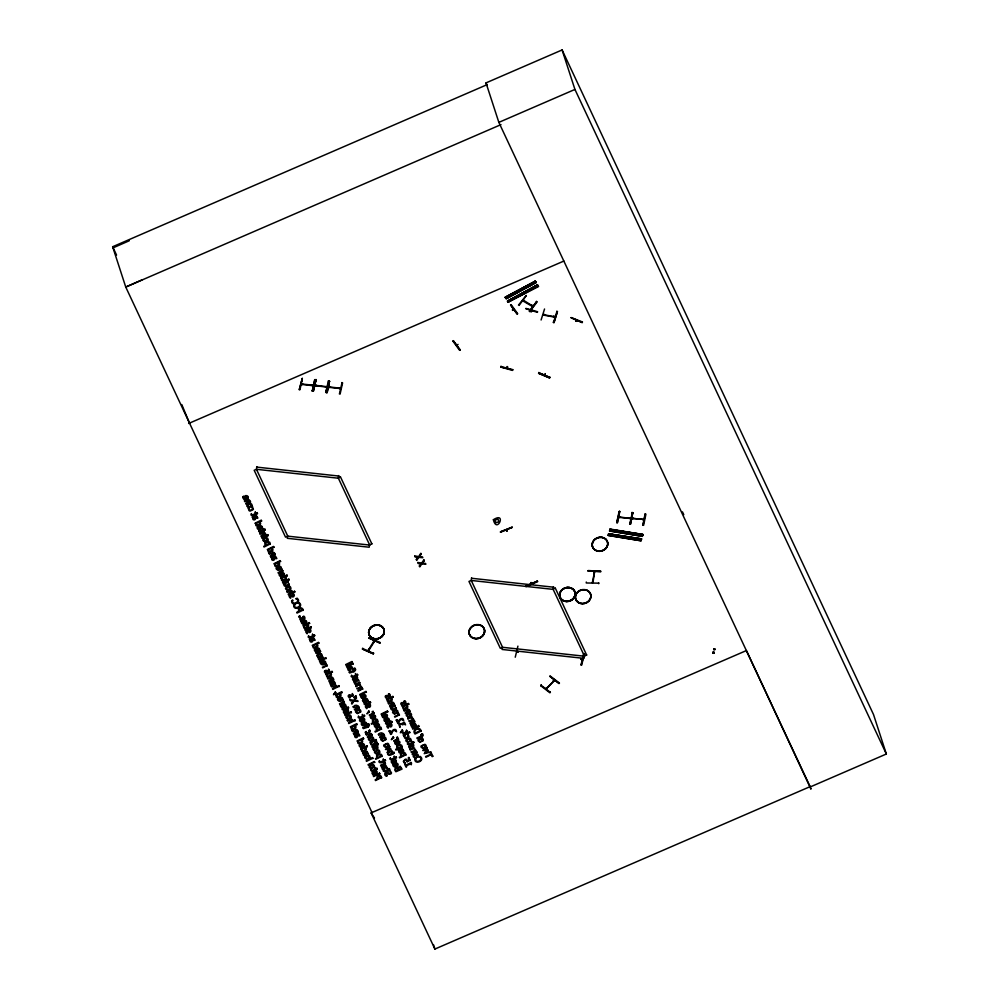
<?xml version="1.0" encoding="UTF-8"?>
<svg xmlns="http://www.w3.org/2000/svg" width="999" height="999" viewBox="0 0 999 999"><rect width="100%" height="100%" fill="white"/><g stroke="black" fill="none" stroke-linecap="round" stroke-linejoin="round"><path stroke-width="1.5" d="M512.637 369.493L512.487 370.417L500.849 367.045L512.687 369.817M593.094 581.743L592.37 582.729M594.193 571.528L594.28 572.39M248.276 508.279L249.076 510.614A1.948 1.698 -18 0 0 250.225 511.088L253.384 509.453L252.372 506.493M403.896 735.676L404.682 738.024A1.948 1.698 -18 0 0 405.844 738.498L409.003 736.862L407.992 733.903M576.473 320.155L575.761 321.141L576.411 321.278M576.885 320.367L576.298 321.328L575.661 320.879M549.575 377.884L538.598 373.289L549.562 377.972L549.8 377.073M549.825 377.435L538.848 372.864M291.671 600.474C290.859 607.542 302.809 602.31 296.99 598.164M293.718 604.845C292.907 611.925 304.87 606.68 299.038 602.547M373.576 652.959L373.339 653.858L362.45 649.075L362.699 648.201M362.737 648.563L373.589 653.396M373.339 653.846L362.475 649M414.86 758.691C414.061 765.758 426.011 760.526 420.179 756.38M608.566 533.716L608.516 534.378L641.37 539.722L641.608 538.861L608.603 533.816L641.595 538.898M609.777 530.144L642.607 535.489L609.777 530.144L609.527 531.018L642.357 536.363L642.607 535.539L609.627 530.407M609.865 529.882L610.089 529.07L642.919 534.465L642.669 535.289L609.914 529.383M641.296 539.935L608.279 534.952L641.296 539.972L608.453 534.577L608.204 535.452L641.058 540.796L641.096 540.134M598.676 583.716L598.676 582.779M506.231 530.182L507.13 530.968L506.693 529.857M531.818 583.491L530.856 582.592L531.368 583.716M523.888 301.011L522.614 300.874M533.016 306.256L531.643 306.056M458.066 344.418L456.78 345.254M588.199 571.178L588.286 570.541L600.711 571.291L600.611 571.903L588.111 570.804M592.345 582.567L594.617 571.553L592.969 582.529M588.211 570.978L600.699 571.266M598.751 583.154L586.276 582.979L586.276 582.042M353.309 668.918C353.571 671.64 355.744 669.417 354.258 668.194M367.108 724.525C367.37 727.247 369.543 725.024 368.057 723.8M420.866 734.552C421.191 737.262 423.214 735.064 421.803 733.828M541.108 685.102L540.784 685.814L541.158 685.014M608.241 535.402L641.058 540.796M609.565 530.894L642.394 536.313M641.458 539.123L608.591 533.878M507.205 368.206L507.517 366.621M531.693 310.976L531.093 310.152M616.77 522.627L619.118 511.463L619.755 511.563L617.457 522.714L616.77 522.652L619.567 511.251M619.642 511.476L617.345 522.627M630.968 518.106L629.757 518.506M630.893 518.493L618.918 516.908M629.67 523.551L630.456 523.951L632.717 512.874M632.692 512.737L629.907 524.025L630.594 524.088L632.792 512.599M631.917 518.331L644.118 519.48L631.793 518.319M633.029 518.031L632.792 518.931L631.705 518.706M642.819 519.792L644.03 519.867M642.981 525.174L645.292 514.023L645.916 514.16L643.606 525.312L642.919 525.249L645.117 513.761M398.126 767.644L400.174 766.233L402.048 769.08L395.904 771.74C392.682 769.23 397.177 765.921 398.102 767.657M268.893 544.118C270.13 540.571 263.261 543.281 266.283 545.242L268.781 543.793M376.448 721.303C377.684 717.769 370.829 720.466 373.838 722.439L376.348 720.978M380.132 729.158C381.368 725.611 374.5 728.321 377.522 730.294L380.02 728.833M380.619 756.38C381.855 752.834 375 755.531 378.009 757.504L380.519 756.043M400.811 747.127C402.048 743.581 395.192 746.29 398.201 748.251L400.711 746.802M404.495 754.982C405.731 751.435 398.863 754.133 401.885 756.106L404.383 754.645M389.747 730.519L391.084 733.453C390.896 730.194 396.578 727.01 396.528 731.768C394.992 730.219 393.019 728.933 391.546 734.053L390.684 734.427L389.048 730.831M369.53 544.567L369.205 547.227L287.287 538.311L287.774 536.151L256.456 469.305L256.78 466.645M299.288 389.622L302.335 378.521L299.962 389.722L299.275 389.647L302.285 378.271M302.485 383.691C303.172 385.202 300.499 384.702 301.198 383.404M313.461 385.689L312.15 385.626L312.05 384.74M312.25 391.059L314.71 379.608L315.434 379.995L312.937 391.133L312.15 390.734L312.937 391.121M312.412 391.034L314.81 379.845M325.649 392.145L326.436 392.545L329.083 381.418L328.296 381.019M327.123 392.644L329.52 381.168L327.123 392.644L326.486 392.532M329.47 386.438L329.57 387.4L328.384 387.35M339.31 388.536L340.622 388.599M341.895 382.542L342.595 382.917L340.097 394.056L339.41 393.981L342.008 382.792M371.79 543.593L369.692 545.067L338.374 478.221L338.698 475.561M584.315 655.719L583.99 658.378L502.072 649.462L502.559 647.302L471.228 580.456L471.553 577.797M586.575 654.745L584.477 656.218L553.159 589.373L553.483 586.713M250.487 501.823L245.991 504.145L245.679 503.484L249.275 501.298A1.449 1.261 -18 0 0 249.063 500.499L244.842 501.698L244.418 500.699M265.709 534.315L261.214 536.638L260.901 535.976L264.498 533.791A1.449 1.261 -18 0 0 264.285 532.991L260.065 534.19L259.64 533.191M275.087 554.333L270.592 556.655L270.279 555.981L273.876 553.808A1.449 1.261 -18 0 0 273.664 553.009L269.443 554.195L269.018 553.196M284.653 583.566L285.327 585.651L288.936 583.866M294.792 591.733L288.486 594.842L288.174 594.18L291.77 591.995A1.449 1.261 -18 0 0 291.558 591.196L287.337 592.395L286.913 591.396M333.591 679.17L329.096 681.493L328.783 680.831L332.38 678.646A1.449 1.261 -18 0 0 332.168 677.846L327.947 679.045L327.522 678.046M339.098 686.276L332.792 689.385L332.467 688.711L336.076 686.538A1.449 1.261 -18 0 0 335.864 685.739L331.631 686.925L331.218 685.926M355.232 681.83L355.894 683.915L359.503 682.13M355.107 720.454L348.801 723.551L348.489 722.889L352.085 720.704A1.449 1.261 -18 0 0 351.873 719.904L347.652 721.103L347.227 720.104M359.228 707.704L354.72 710.027L354.408 709.352L358.004 707.167A1.449 1.261 -18 0 0 357.792 706.38L353.571 707.567L353.147 706.568M358.154 731.593L353.658 733.915L353.346 733.254L356.943 731.068A1.449 1.261 -18 0 0 356.73 730.269L352.51 731.468L352.085 730.469M372.14 735.264L367.644 737.587L367.332 736.925L370.929 734.74A1.449 1.261 -18 0 0 370.716 733.94L366.496 735.139L366.071 734.14M384.44 735.339L379.945 737.674L379.632 737L383.229 734.814A1.449 1.261 -18 0 0 383.017 734.015L378.796 735.214L378.371 734.215M391.708 707.329L392.37 709.415L395.979 707.629M394.38 704.208L389.872 706.53L389.56 705.856L393.156 703.683A1.449 1.261 -18 0 0 392.944 702.884L388.723 704.07L388.311 703.071M409.952 711.276L405.457 713.598L405.144 712.936L408.741 710.751A1.449 1.261 -18 0 0 408.529 709.952L404.308 711.151L403.883 710.152M315.959 379.558L312.812 390.909L313.499 390.996L316.046 379.545M316.034 379.782L313.386 390.909M314.922 385.189L316.096 385.839L316.096 384.99M325.911 387.025L327.123 386.713M328.396 381.056L325.749 392.47L329.008 381.381L326.436 392.532M517.907 646.128L515.247 657.217M517.969 651.323L517.857 652.197L516.745 651.56M581.056 659.078L582.192 659.615L580.918 658.666M581.181 664.972L584.365 653.933L581.705 665.084L581.031 664.997L583.703 653.596L584.39 653.97M243.656 496.191L244.206 498.626A1.399 1.211 -18 0 0 245.03 498.951L246.004 498.389M257.742 526.236L258.291 528.683A1.399 1.211 -18 0 0 259.116 529.008L260.09 528.446M276.711 566.72L277.26 569.155A1.399 1.211 -18 0 0 278.084 569.48L279.058 568.918M279.732 573.176L280.282 575.611A1.399 1.211 -18 0 0 281.106 575.936L282.08 575.374M302.185 621.178L302.61 623.251A1.399 1.211 -18 0 0 303.434 623.576L304.408 623.014M314.997 648.426L315.547 650.861A1.399 1.211 -18 0 0 316.371 651.186L317.345 650.624M321.054 661.35L321.603 663.798A1.399 1.211 -18 0 0 322.427 664.123L323.401 663.561M338.149 697.826L338.698 700.262A1.399 1.211 -18 0 0 339.523 700.586L340.497 700.024M341.171 704.283L341.72 706.718A1.399 1.211 -18 0 0 342.545 707.055L343.519 706.493M361.388 695.092L361.938 697.527A1.399 1.211 -18 0 0 362.762 697.851L363.736 697.29M363.186 698.925L363.736 701.36A1.399 1.211 -18 0 0 364.56 701.685L365.534 701.123M360.152 718.631L360.714 721.066A1.399 1.211 -18 0 0 361.526 721.39L362.512 720.828M361.95 722.464L362.5 724.899A1.399 1.211 -18 0 0 363.324 725.224L364.298 724.662M359.777 743.98L360.327 746.415A1.399 1.211 -18 0 0 361.151 746.753L362.125 746.191M370.979 715.546L371.528 717.994A1.399 1.211 -18 0 0 372.352 718.318L373.326 717.757M382.817 714.647L383.379 717.095A1.399 1.211 -18 0 0 384.19 717.419L385.177 716.857M384.615 718.493L385.177 720.928A1.399 1.211 -18 0 0 385.989 721.253L386.975 720.691M395.342 741.37L395.891 743.805A1.399 1.211 -18 0 0 396.715 744.143L397.689 743.568M393.494 763.598L394.043 766.033A1.399 1.211 -18 0 0 394.867 766.37L395.841 765.796M253.409 516.97C252.422 520.092 256.743 518.993 254.683 516.408M272.365 557.442C271.391 560.564 275.712 559.465 273.651 556.88M310.664 639.148C309.678 642.282 313.998 641.183 311.938 638.598M318.893 656.718C317.919 659.852 322.24 658.741 320.167 656.168M330.869 682.28C329.895 685.414 334.215 684.315 332.143 681.73M348.564 667.707C347.59 670.841 351.91 669.742 349.85 667.157M355.432 734.702C354.458 737.836 358.778 736.738 356.718 734.153M363.861 752.697C362.887 755.818 367.207 754.72 365.147 752.135M375.075 724.263C374.101 727.397 378.421 726.298 376.348 723.713M382.679 766.67C381.705 769.804 386.026 768.706 383.953 766.121M399.438 750.087C398.451 753.209 402.784 752.11 400.711 749.525M411.95 724.462C410.976 727.597 415.297 726.498 413.236 723.913M531.755 310.989L531.431 311.738M362.674 688.885L358.166 691.208L357.854 690.546L361.301 689.06L361.426 687.899L357.118 688.96L356.805 688.286C362.587 688.086 360.164 682.479 356.056 686.7L355.644 685.701M414.672 721.353L410.177 723.676L409.865 723.014L413.299 721.515L413.424 720.366L409.115 721.428L408.803 720.754C414.597 720.554 412.175 714.934 408.067 719.168L407.642 718.169M416.92 752.309L412.412 754.632L412.1 753.97L415.547 752.472L415.671 751.323L411.363 752.384L411.051 751.71C416.833 751.51 414.41 745.891 410.302 750.124L409.89 749.125M256.268 523.101C255.07 527.035 262.163 524.3 258.916 521.953M268.581 549.388C267.395 553.321 274.475 550.586 271.241 548.239M275.225 563.573C274.038 567.507 281.131 564.772 277.884 562.425M281.943 577.897C280.744 581.83 287.837 579.095 284.603 576.748M304.258 625.524C303.072 629.457 310.165 626.723 306.918 624.375M313.524 645.292C312.325 649.225 319.418 646.49 316.171 644.13M327.085 674.225C325.886 678.159 332.979 675.424 329.732 673.076M336.663 694.692C335.477 698.626 342.57 695.891 339.323 693.531M351.648 726.648C350.462 730.594 357.555 727.859 354.308 725.499M358.291 740.846C357.105 744.779 364.198 742.045 360.951 739.697M361.975 748.701C360.789 752.634 367.882 749.899 364.635 747.552M387.862 699.263C386.675 703.196 393.768 700.461 390.522 698.114M403.446 706.33C402.26 710.277 409.353 707.542 406.106 705.182M713.074 652.235L712.936 653.146M453.009 341.246L453.434 340.634L453.009 341.258L459.59 350.299L460.077 349.6M460.064 349.937L453.446 340.946L460.189 349.937M252.759 517.245L252.847 519.13A1.523 1.324 -18 0 0 253.659 519.805L253.946 519.867A1.723 1.498 -18 0 0 254.882 519.705L255.894 518.394L255.294 516.146M271.728 557.717L271.815 559.602A1.523 1.324 -18 0 0 272.627 560.277L272.902 560.339A1.723 1.498 -18 0 0 273.851 560.177L274.862 558.866L274.263 556.618M310.015 639.422L310.102 641.308A1.523 1.324 -18 0 0 310.914 641.995L311.201 642.045A1.723 1.498 -18 0 0 312.138 641.882L313.149 640.571L312.55 638.324M318.244 656.992L318.344 658.878A1.523 1.324 -18 0 0 319.143 659.565L319.43 659.615A1.723 1.498 -18 0 0 320.367 659.452L321.378 658.141L320.791 655.893M330.232 682.554L330.319 684.452A1.523 1.324 -18 0 0 331.131 685.127L331.406 685.177A1.723 1.498 -18 0 0 332.355 685.014L333.354 683.716L332.767 681.455M347.927 667.994L348.014 669.879A1.523 1.324 -18 0 0 348.826 670.554L349.113 670.604A1.723 1.498 -18 0 0 350.05 670.454L351.061 669.143L350.462 666.882M354.795 734.989L354.882 736.875A1.523 1.324 -18 0 0 355.694 737.549L355.969 737.599A1.723 1.498 -18 0 0 356.918 737.449L357.929 736.138L357.33 733.878M363.224 752.971L363.311 754.857A1.523 1.324 -18 0 0 364.123 755.531L364.398 755.594A1.723 1.498 -18 0 0 365.347 755.431L366.358 754.12L365.759 751.872M374.425 724.537L374.525 726.435A1.523 1.324 -18 0 0 375.324 727.11L375.612 727.16A1.723 1.498 -18 0 0 376.548 726.997L377.56 725.699L376.973 723.438M382.03 766.945L382.13 768.843A1.523 1.324 -18 0 0 382.942 769.517L383.216 769.567A1.723 1.498 -18 0 0 384.153 769.405L385.164 768.094L384.578 765.846M398.788 750.361L398.888 752.247A1.523 1.324 -18 0 0 399.687 752.921L399.975 752.984A1.723 1.498 -18 0 0 400.911 752.821L401.923 751.51L401.336 749.262M411.313 724.737L411.401 726.623A1.523 1.324 -18 0 0 412.212 727.309L412.487 727.359A1.723 1.498 -18 0 0 413.436 727.197L414.448 725.886L413.848 723.638M541.096 319.992L544.542 308.991M542.944 314.997L544.168 314.76M553.808 317.02L553.871 315.921M554.707 317.27L554.045 316.558M553.97 322.59L557.417 311.588L554.008 322.627L553.221 322.178M269.917 543.294C271.316 540.846 262.013 541.171 265.647 545.516L263.724 546.353L264.036 547.027L270.23 543.968M377.472 720.491C378.871 718.031 369.568 718.368 373.214 722.714L371.278 723.551L371.591 724.213L377.797 721.153M381.156 728.333C382.555 725.886 373.251 726.223 376.885 730.556L374.962 731.393L375.274 732.067L381.468 729.008M381.643 755.556C383.042 753.109 373.738 753.433 377.372 757.779L375.449 758.616L375.761 759.277L381.955 756.231M401.835 746.303C403.234 743.855 393.931 744.18 397.577 748.526L395.641 749.362L395.954 750.037L402.16 746.977M405.519 754.158C406.918 751.698 397.602 752.035 401.248 756.38L399.325 757.217L399.637 757.879L405.831 754.819M284.003 583.853C282.767 587.537 288.474 586.613 289.248 584.527M354.57 682.117C353.334 685.814 359.053 684.877 359.815 682.804M391.046 707.617C389.81 711.3 395.529 710.364 396.291 708.291M250.175 501.161C250.737 500.949 246.915 497.19 244.518 501.023M249.151 507.892L249.4 509.89L251.124 510.202L252.772 508.928L251.611 507.205L252.485 506.83M265.397 533.653C265.971 533.441 262.138 529.67 259.752 533.516M274.775 553.658C275.349 553.458 271.516 549.687 269.131 553.533M294.48 591.071C292.27 594.405 291.708 586.525 287.025 591.72M333.279 678.508C333.841 678.296 330.007 674.525 327.622 678.371M338.786 685.601C336.576 688.948 336.014 681.068 331.318 686.263M354.795 719.779C352.585 723.114 352.023 715.234 347.34 720.429M358.903 707.03C359.478 706.83 355.644 703.059 353.259 706.905M357.842 730.931C358.416 730.719 354.583 726.96 352.197 730.793M371.828 734.602C372.39 734.39 368.569 730.631 366.183 734.465M394.068 703.533C394.63 703.333 390.796 699.562 388.411 703.408M384.128 734.677C384.69 734.477 380.869 730.706 378.471 734.54M409.64 710.614C410.214 710.401 406.381 706.643 403.996 710.476M404.77 735.301C403.559 739.884 411.326 736.513 407.13 734.277M546.965 688.049L546.803 687.587M553.171 680.519L553.796 681.143L554.258 679.957M554.607 680.257L546.216 688.823M255.607 523.389L255.869 525.462A1.611 1.411 -18 0 0 256.793 525.961L260.352 524.3A1.973 1.711 -18 0 0 260.552 523.201A2.285 1.986 -18 0 0 259.665 522.002L259.565 521.678M267.932 549.662L268.182 551.735A1.611 1.411 -18 0 0 269.106 552.247L272.665 550.586A1.973 1.711 -18 0 0 272.877 549.487A2.285 1.986 -18 0 0 271.99 548.289L271.878 547.964M274.575 563.861L274.825 565.933A1.611 1.411 -18 0 0 275.761 566.433L279.32 564.772A1.973 1.711 -18 0 0 279.52 563.673A2.285 1.986 -18 0 0 278.634 562.474L278.534 562.15M281.293 578.184L281.543 580.244A1.611 1.411 -18 0 0 282.467 580.756L286.026 579.095A1.973 1.711 -18 0 0 286.238 577.996A2.285 1.986 -18 0 0 285.352 576.798L285.239 576.473M303.609 625.811L303.858 627.884A1.611 1.411 -18 0 0 304.795 628.383L308.354 626.723A1.973 1.711 -18 0 0 308.554 625.624A2.285 1.986 -18 0 0 307.667 624.425L307.567 624.1M312.862 645.566L313.124 647.639A1.611 1.411 -18 0 0 314.048 648.139L317.607 646.49A1.973 1.711 -18 0 0 317.807 645.379A2.285 1.986 -18 0 0 316.92 644.18L316.82 643.856M326.436 674.512L326.685 676.585A1.611 1.411 -18 0 0 327.61 677.085L331.168 675.424A1.973 1.711 -18 0 0 331.381 674.325A2.285 1.986 -18 0 0 330.494 673.126L330.382 672.802M336.014 694.967L336.263 697.04A1.611 1.411 -18 0 0 337.2 697.539L340.759 695.891A1.973 1.711 -18 0 0 340.959 694.78A2.285 1.986 -18 0 0 340.072 693.581L339.972 693.256M350.999 726.935L351.248 729.008A1.611 1.411 -18 0 0 352.172 729.507L355.731 727.859A1.973 1.711 -18 0 0 355.944 726.748A2.285 1.986 -18 0 0 355.057 725.549L354.945 725.224M357.642 741.121L357.892 743.194A1.611 1.411 -18 0 0 358.828 743.706L362.387 742.045A1.973 1.711 -18 0 0 362.587 740.946A2.285 1.986 -18 0 0 361.7 739.747L361.601 739.41M361.326 748.988L361.576 751.061A1.611 1.411 -18 0 0 362.512 751.56L366.071 749.899A1.973 1.711 -18 0 0 366.271 748.8A2.285 1.986 -18 0 0 365.384 747.602L365.284 747.277M387.212 699.537L387.462 701.61A1.611 1.411 -18 0 0 388.399 702.122L391.958 700.461A1.973 1.711 -18 0 0 392.157 699.362A2.285 1.986 -18 0 0 391.271 698.164L391.171 697.826M402.797 706.618L403.047 708.691A1.611 1.411 -18 0 0 403.971 709.19L407.53 707.542A1.973 1.711 -18 0 0 407.742 706.43A2.285 1.986 -18 0 0 406.855 705.232L406.743 704.907M282.555 570.254L281.968 570.879L281.855 568.818M326.898 664.884L326.323 665.509L326.198 663.461M343.993 701.36L343.406 701.985L343.294 699.937M373.801 712.624L373.214 713.249L373.102 711.201M399.051 714.173L398.476 714.809L398.351 712.749M385.09 762.899L384.503 763.523L384.253 761.226L385.477 760.326M398.151 738.448L397.577 739.073L397.465 737.012M545.242 374.188L544.293 374.9M575.836 321.129L576.785 320.542M282.867 570.916L278.359 573.239L278.047 572.577L281.318 571.153L281.044 569.168M327.21 665.559L322.714 667.881L322.402 667.207L325.662 665.796L325.387 663.811M344.305 702.022L339.797 704.345L339.485 703.683L342.757 702.272L342.482 700.287M374.113 713.298L369.605 715.621L369.293 714.947L372.565 713.536L372.29 711.55M399.363 714.847L394.867 717.17L394.555 716.508L397.814 715.084L397.54 713.099M385.402 763.561L380.894 765.883L380.582 765.222L383.853 763.798L383.579 761.812M398.476 739.11L393.968 741.433L393.656 740.771L396.928 739.347L396.653 737.362M368.993 649.45L368.506 650.986L368.619 649.288M373.663 641.695L374.288 640.671M373.838 641.558L374.662 640.834M292.645 600.049C290.909 606.356 301.923 601.485 296.004 598.588M294.693 604.42C292.957 610.726 303.971 605.856 298.052 602.971M415.834 758.266C414.098 764.572 425.112 759.702 419.193 756.805M362.362 688.224C362.175 689.56 362.175 686.188 360.689 686.388M414.36 720.691C414.173 722.015 414.173 718.656 412.699 718.843M416.608 751.648C416.421 752.971 416.421 749.612 414.935 749.799M545.279 374.288L545.154 373.614M396.903 719.617L398.226 722.552C398.052 719.292 403.733 716.108 403.683 720.853C402.147 719.317 400.174 718.019 398.701 723.151L397.839 723.526L396.203 719.917M500.849 367.095L500.974 366.271M531.143 310.04L531.081 311.513M530.856 311.7L531.281 310.726M506.768 367.994L507.105 366.508M507.18 368.107L507.629 367.182M525.649 308.641L537.35 312.337L537.612 311.738L525.949 308.404M368.069 650.561L374.101 640.859M373.614 641.533L374.163 641.783M374.65 641.096L368.431 650.998M293.119 593.394C295.679 594.617 293.506 598.738 291.496 596.228C288.474 594.168 291.87 598.413 290.397 598.226L289.248 596.69A1.923 1.673 -18 0 1 289.273 595.729C290.709 593.618 295.592 598.126 292.295 593.743M303.796 616.158C306.356 617.394 304.183 621.515 302.16 619.005C299.138 616.945 302.547 621.191 301.074 621.003L299.925 619.467A1.923 1.673 -18 0 1 299.95 618.506C301.373 616.395 306.268 620.903 302.972 616.52M309.79 628.945C312.337 630.182 310.165 634.29 308.154 631.78C305.132 629.72 308.529 633.965 307.068 633.778L305.906 632.242A1.923 1.673 -18 0 1 305.931 631.281C307.367 629.183 312.25 633.678 308.953 629.295M325.312 671.128L326.561 673.151L325.686 673.538L324.538 672.002A1.923 1.673 -18 0 1 324.563 671.041C327.235 668.294 329.32 674.562 328.521 669.03C331.818 672.689 326.448 672.315 325.212 670.804M356.518 676.323C359.066 677.559 356.893 681.668 354.882 679.158C351.86 677.097 355.257 681.355 353.796 681.156L352.635 679.62A1.923 1.673 -18 0 1 352.659 678.671C354.096 676.56 358.978 681.068 355.681 676.685M349.063 695.641L350.312 697.664L349.438 698.039L348.289 696.503A1.923 1.673 -18 0 1 348.314 695.554C350.974 692.806 353.072 699.075 352.272 693.531C355.569 697.19 350.199 696.827 348.951 695.304M347.377 709.165C349.937 710.401 347.752 714.51 345.741 712C342.719 709.939 346.129 714.198 344.655 713.998L343.506 712.462A1.923 1.673 -18 0 1 343.531 711.513C344.955 709.402 349.837 713.91 346.553 709.527M369.393 703.796C371.94 705.032 369.767 709.153 367.757 706.643C364.735 704.582 368.132 708.828 366.67 708.641L365.522 707.105A1.923 1.673 -18 0 1 365.547 706.143C366.97 704.033 371.853 708.541 368.569 704.158M389.198 693.731C391.758 694.967 389.585 699.075 387.562 696.565C384.54 694.505 387.949 698.763 386.476 698.563L385.327 697.027A1.923 1.673 -18 0 1 385.352 696.078C386.775 693.968 391.67 698.476 388.374 694.093M376.835 745.853C379.395 747.09 377.21 751.211 375.199 748.701C372.177 746.64 375.587 750.886 374.113 750.686L372.964 749.163A1.923 1.673 -18 0 1 372.989 748.201C374.413 746.091 379.295 750.599 376.011 746.216M390.821 723.363C393.381 724.6 391.208 728.721 389.185 726.211C386.163 724.15 389.573 728.396 388.099 728.196L386.95 726.673A1.923 1.673 -18 0 1 386.975 725.711C388.399 723.601 393.294 728.109 389.997 723.726M404.782 700.811C407.33 702.035 405.157 706.156 403.146 703.646C400.124 701.585 403.521 705.831 402.06 705.644L400.899 704.108A1.923 1.673 -18 0 1 400.924 703.146C402.36 701.036 407.242 705.544 403.946 701.161M375.836 769.317L376.099 770.554C378.733 771.74 376.024 775.524 374.363 773.064C371.341 771.003 374.737 775.261 373.264 775.062L372.115 773.526A1.923 1.673 -18 0 1 372.14 772.577C373.576 770.466 378.459 774.974 375.162 770.591M392.132 761.388L393.381 763.411L392.507 763.785L391.358 762.249A1.923 1.673 -18 0 1 391.383 761.3C394.056 758.553 396.153 764.822 395.342 759.277C398.638 762.936 393.269 762.574 392.033 761.051M412.662 743.805C415.222 745.042 413.049 749.15 411.026 746.653C408.004 744.58 411.413 748.838 409.94 748.638L408.791 747.102A1.923 1.673 -18 0 1 408.816 746.153C410.239 744.043 415.134 748.551 411.838 744.168M409.765 732.404L403.459 735.514L403.146 734.839L405.132 733.291M360.801 686.713L360.239 684.49L355.744 686.038M412.799 719.18L412.25 716.957L407.754 718.493M415.047 750.137L414.485 747.914L409.99 749.45M642.906 534.527L609.902 529.445M401.81 731.892L405.469 732.904L406.518 730.119M405.694 733.366L406.905 730.943M531.755 583.391L531.306 582.529L531.206 583.528M538.598 373.339L538.836 372.44M576.298 321.328L576.785 320.417M582.142 322.552L571.216 317.769L582.142 322.552L582.479 321.978L571.128 317.545M369.043 638.373L369.368 637.787L380.269 642.569L379.92 643.144L368.981 637.999M714.872 649.8C711.163 648.975 717.594 648.551 713.661 649.7M545.804 688.511L546.503 687.749M315.559 652.509L318.644 653.209L320.167 650.524M316.858 655.294L317.32 656.38L318.856 653.683M316.97 655.619L318.132 653.546M318.956 654.008L321.928 654.37L319.368 653.334L320.517 651.286M414.672 555.931L418.668 556.568L420.816 553.271M416.271 559.34L416.733 560.427L418.918 557.08M417.719 562.437L421.728 563.074L423.863 559.777M419.318 565.846L419.78 566.933L421.965 563.586M349.9 699.637L353.896 700.274L356.044 696.977M351.498 703.046L351.96 704.133L354.146 700.799M526.261 295.679L519.055 305.394L518.493 305.07L526.248 295.467M531.743 306.006L531.992 305.057M529.77 311.538L529.208 311.213L536.613 301.598L529.77 311.526L537.125 301.948L536.463 301.311M416.383 559.665L418.119 556.955M419.43 566.171L421.166 563.461M351.611 703.383L353.346 700.674M419.018 557.417L422.852 557.717L422.477 556.918L419.468 556.693L421.178 554.033M422.065 563.923L425.899 564.223L425.524 563.424L422.515 563.199L424.225 560.539M354.245 701.123L358.079 701.435L357.704 700.624L354.695 700.399L356.406 697.752M618.643 516.945L619.992 517.02L619.655 517.557M369.106 638.186L379.995 642.956M549.812 676.211L558.99 683.578L559.465 683.091L550.274 676.086M546.078 688.873L554.495 680.294M550.287 692.02L549.912 692.831L540.809 685.751M544.23 315.297L543.993 314.123M543.069 315.022L554.994 317.195M335.764 692.619L333.466 694.742L335.352 691.733M369.255 711.75L366.958 713.873L368.843 710.863M393.618 737.562L391.321 739.697L393.206 736.675M402.634 730.644L400.337 732.766L402.222 729.745M619.755 517.494L619.88 516.67M630.719 518.518L618.568 517.332M392.033 751.648L386.95 752.622L389.647 749.175M429.195 752.347L424.225 753.658L426.923 750.212M513.274 308.916L512.587 309.99L513.424 309.44M387.699 751.46L390.834 748.975M424.975 752.497L428.109 750.012M328.359 386.313L328.509 386.213M326.86 387.125L314.91 385.639M389.76 749.5L385.464 749.45L389.485 746.128M427.035 750.536L422.739 750.486L426.773 747.152M411.526 762.974L411.276 764.759L410.164 763.711M316.895 646.865L315.909 647.452M245.729 496.366L246.716 498.464L247.465 496.79L245.617 496.028M259.802 526.411L260.789 528.521L261.551 526.848L259.703 526.086M278.771 566.883L279.757 568.993L280.507 567.32L278.671 566.558M281.805 573.351L282.792 575.449L283.541 573.776L281.693 573.014M304.121 620.978L305.107 623.089L305.856 621.403L304.021 620.654M317.058 648.601L318.044 650.699L318.806 649.025L316.958 648.264M323.127 661.525L324.113 663.636L324.862 661.95L323.014 661.201M340.209 698.001L341.196 700.099L341.945 698.426L340.11 697.664M343.244 704.457L344.23 706.555L344.98 704.882L343.132 704.133M363.461 695.267L364.448 697.364L365.197 695.691L363.349 694.929M365.259 699.1L366.233 701.198L366.995 699.525L365.147 698.763M362.225 718.793L363.211 720.903L363.961 719.23L362.113 718.468M373.052 715.721L374.026 717.831L374.787 716.158L372.939 715.396M364.023 722.627L365.01 724.737L365.759 723.064L363.911 722.302M384.89 714.822L385.876 716.932L386.625 715.259L384.777 714.497M386.688 718.656L387.674 720.766L388.424 719.093L386.576 718.331M361.838 744.155L362.824 746.253L363.586 744.58L361.738 743.83M397.415 741.545L398.389 743.643L399.15 741.97L397.302 741.221M395.567 763.773L396.541 765.871L397.302 764.198L395.454 763.436M386.551 749L389.81 746.79M423.826 750.037L427.085 747.826M511.113 304.645L517.707 313.711L517.12 314.073L510.539 305.032L511.138 304.67M512.874 310.377C515.172 308.604 512.425 311.638 512.4 309.727M713.885 653.383C714.51 653.234 714.322 651.173 712.949 652.222C711.688 654.532 716.071 652.372 713.236 652.147M505.344 297.515L535.402 281.181M535.239 281.031L535.701 281.78L505.569 297.939L505.119 297.202L535.314 281.169L505.194 297.327M505.706 298.164L536.026 282.267L505.906 298.439M507.442 301.074L537.549 284.865L507.48 301.136L507.879 301.785L537.999 285.614L537.549 284.865L507.617 301.286M538.111 285.789L508.004 301.998L538.124 285.826L538.561 286.538L508.154 302.173M508.066 302.085L538.274 286.001M356.131 696.453L353.783 697.664L355.756 695.666M259.216 524.987L258.104 525.486M381.98 715.022C381.543 717.944 385.189 719.255 386.95 716.932C389.647 713.274 380.569 712.811 385.277 717.182M532.692 306.631L522.714 300.824M113.024 247.889L129.308 240.734M142.02 279.895L125.749 287.05L372.028 812.612L371.153 812.999L374.475 818.019M486.014 82.892L562.1 49.95L873.513 714.522L886.35 754.008L810.264 786.937L498.851 122.377L486.014 82.892L487.325 85.664M500.998 124.613L125.749 287.05L112.65 246.741L486.476 84.927M498.851 122.377L574.937 89.435L562.1 49.95M188.624 423.489L563.873 261.051M369.692 545.067L287.774 536.151L285.514 537.125L254.183 470.279L256.456 469.305L338.374 478.221L340.472 476.748M246.116 498.726C241.383 493.718 251.186 495.392 247.44 498.813C245.517 500.786 242.445 499.188 242.807 496.553M242.919 496.878L243.781 496.553M248.389 508.603L249.275 508.266M256.318 514.273C256.094 515.409 249.163 516.895 251.348 513.586M251.448 513.923L252.123 514.997L255.257 513.748L255.22 511.913M255.319 512.25L255.894 513.474L257.118 512.574M256.418 514.597L257.43 513.236M252.872 517.569L252.06 517.12L256.331 515.559L257.904 518.006C256.468 519.33 257.255 515.259 255.407 516.471M253.509 517.295L254.795 516.745M255.719 523.713L254.932 523.251L261.251 520.142M256.368 523.426L259.028 522.277M259.665 522.002L261.563 520.816M260.202 528.771C255.469 523.776 265.272 525.449 261.526 528.871C259.815 531.468 255.12 528.009 257.867 526.61M263.786 530.207L264.111 530.993C263.012 531.618 257.03 533.304 259.028 529.982M259.141 530.319L259.815 531.393L262.937 530.157L262.899 528.309M262.999 528.646L263.586 529.87L264.797 528.971M265.11 529.645L264.111 530.993M266.483 535.963L261.988 538.286L261.676 537.624L266.171 535.302M268.082 535.327L267.382 536.013L267.732 534.577M268.032 549.999L267.257 549.537L273.564 546.428M268.694 549.712L271.341 548.563M271.99 548.289L273.876 547.09M271.828 558.041L271.029 557.592L275.299 556.031L276.873 558.478C275.424 559.815 276.224 555.719 274.375 556.942M272.477 557.767L273.751 557.217M274.688 564.185L273.901 563.723L280.207 560.614M275.337 563.911L277.997 562.749M278.634 562.474L280.532 561.288M279.171 569.243C274.425 564.248 284.228 565.921 280.494 569.343C278.783 571.94 274.088 568.481 276.835 567.082M281.144 569.505L281.955 569.155M282.193 575.711C277.46 570.704 287.262 572.377 283.516 575.799C281.805 578.409 277.11 574.937 279.857 573.538M281.393 578.508L280.607 578.046L286.925 574.937M282.043 578.221L284.703 577.072M285.352 576.798L287.237 575.599M289.136 579.645L282.817 582.754L282.505 582.08L288.811 578.97M284.103 584.178L283.279 583.728L287.774 581.406M284.765 583.903L288.087 582.08M292.42 594.105L293.231 593.718M291.783 600.799L292.769 600.424M296.129 598.975L297.09 598.501M293.831 605.169L294.83 604.807M298.189 603.359L299.138 602.872M303.072 610.102L297.04 613.086L296.703 612.387L298.888 611.063M302.148 610.027C301.848 607.142 297.777 609.053 299.688 611.088L302.035 609.702M300.137 616.595L299.063 617.432L298.676 616.583L299.737 615.746M303.097 616.883L303.908 616.495M304.508 623.339C299.775 618.344 309.578 620.004 305.831 623.426C303.908 625.399 300.836 623.813 301.211 621.178M301.311 621.503L302.16 621.141M303.721 626.136L302.934 625.674L309.24 622.564M304.37 625.861L307.03 624.712M307.667 624.425L309.553 623.239M311.238 627.422L310.539 628.109L310.876 626.66M309.64 628.059L305.145 630.381L304.832 629.72L309.328 627.397M309.078 629.67L309.89 629.27M312.712 636.276C312.287 638.736 306.356 638.224 308.604 635.776M308.728 636.138L309.378 637.175L312.512 635.938L312.475 634.103M312.575 634.427L313.149 635.664L314.373 634.752M314.685 635.426L312.824 636.6M310.127 639.76L309.315 639.298L313.586 637.749L315.16 640.184C313.711 641.52 314.51 637.437 312.662 638.661M310.764 639.472L312.038 638.923M312.974 645.891L312.188 645.429L318.506 642.32M313.624 645.616L316.283 644.467M316.92 644.18L318.818 642.994M584.477 656.218L502.559 647.302L500.299 648.276L468.968 581.43L471.228 580.456L553.159 589.373L555.257 587.899M317.457 650.961C312.724 645.953 322.527 647.627 318.781 651.048C317.07 653.658 312.375 650.199 315.122 648.788M318.356 657.33L317.557 656.867L321.828 655.307L323.389 657.754C321.953 659.09 322.752 654.994 320.891 656.218M318.993 657.042L320.279 656.493M325.986 658.304L319.68 661.4L319.368 660.739L325.674 657.629M323.514 663.885C318.781 658.89 328.584 660.551 324.837 663.973C322.914 665.946 319.842 664.36 320.204 661.725M320.317 662.05L321.178 661.725M325.512 664.173L326.311 663.786M352.31 662.137L346.004 665.247L345.691 664.572L351.998 661.475M326.536 674.837L325.749 674.375L332.068 671.266M327.185 674.562L329.845 673.413M330.494 673.126L332.38 671.94M353.097 663.798L346.778 666.907L346.466 666.246L352.784 663.136M348.039 668.319L347.227 667.869L351.498 666.308L353.072 668.756C351.623 670.092 352.422 665.996 350.574 667.22M348.676 668.044L349.95 667.482M354.383 668.556L355.07 668.219L355.632 669.48A1.374 1.186 -18 0 1 355.332 670.304L354.458 671.453L349.638 673.001L349.213 672.002M349.325 672.327L353.284 670.616L353.421 669.255M330.332 682.891L329.533 682.442L333.803 680.881L335.364 683.328C333.928 684.652 334.727 680.569 332.879 681.793M330.981 682.604L332.255 682.055M355.719 675.699C355.294 678.159 349.363 677.634 351.598 675.187M351.723 675.561L352.385 676.598L355.507 675.349L355.469 673.513M355.569 673.85L356.156 675.074L357.367 674.175M357.679 674.837L355.819 676.023M355.806 677.047L356.618 676.648M354.682 682.442L353.858 682.005L358.354 679.682M355.332 682.167L358.666 680.344M336.126 695.292L335.339 694.829L341.646 691.72M336.775 695.017L339.435 693.868M340.072 693.593L341.97 692.394M340.609 700.361C335.864 695.354 345.666 697.027 341.933 700.449C340.222 703.059 335.527 699.6 338.274 698.189M342.582 700.611L343.394 700.262M366.321 692.032L360.015 695.142L359.702 694.467L366.009 691.358M363.848 697.627C359.116 692.619 368.918 694.293 365.172 697.714C363.249 699.675 360.177 698.089 360.539 695.454M360.651 695.779L361.513 695.454M343.631 706.817C338.898 701.81 348.701 703.483 344.955 706.905C343.032 708.878 339.96 707.292 340.322 704.657M340.434 704.982L341.296 704.657M365.646 701.46C360.914 696.453 370.716 698.126 366.97 701.548C365.259 704.158 360.564 700.686 363.311 699.288M347.215 708.254L347.54 709.04C346.441 709.652 340.459 711.35 342.457 708.029M342.582 708.403L343.244 709.44L346.366 708.191L346.328 706.355M346.441 706.68L347.015 707.916L348.226 707.017M348.539 707.679L347.54 709.04M346.665 709.889L347.49 709.49M368.594 703.171C368.169 705.644 362.237 705.119 364.473 702.672M364.598 703.034L365.259 704.07L368.381 702.834L368.344 700.998M368.456 701.323L369.031 702.559L370.242 701.648M388.499 694.455L389.31 694.055M370.554 702.322L368.693 703.496M351.348 712.412L345.042 715.521L344.717 714.859L351.036 711.75M368.681 704.52L369.493 704.133M387.325 699.874L386.538 699.412L392.844 696.303M387.974 699.587L390.634 698.438M391.271 698.164L393.169 696.965M363.474 716.77C363.249 717.919 356.318 719.405 358.504 716.096M358.616 716.433L359.29 717.507L362.412 716.258L362.375 714.422M362.475 714.76L363.062 715.983L364.273 715.084M372.415 711.912L373.201 711.525M363.586 717.107L364.585 715.746M362.612 721.153C357.879 716.158 367.682 717.831 363.936 721.253C362.237 723.85 357.53 720.391 360.277 718.993M373.439 718.081C368.706 713.086 378.509 714.76 374.762 718.181C373.052 720.779 368.356 717.319 371.104 715.921M391.158 707.941L390.334 707.492L394.83 705.169M404.071 701.523L404.882 701.136M391.808 707.654L395.142 705.843M351.099 727.26L350.324 726.797L356.631 723.688M387.749 711.6L381.443 714.71L381.131 714.035L387.437 710.926M351.76 726.985L354.408 725.836M355.057 725.549L356.943 724.362M364.41 724.987C359.677 719.992 369.48 721.665 365.734 725.087C364.036 727.684 359.328 724.225 362.075 722.826M402.897 706.942L402.122 706.48L408.429 703.371M382.08 715.346L382.942 715.022M403.559 706.668L406.206 705.519M406.855 705.232L408.741 704.045M368.181 724.163L368.868 723.825L369.418 725.099A1.374 1.186 -18 0 1 369.131 725.911L368.244 727.06L363.436 728.608L363.012 727.609M363.112 727.934L367.083 726.223L367.22 724.862M387.075 721.016C382.342 716.021 392.145 717.694 388.399 721.116C386.7 723.713 381.993 720.254 384.74 718.855M397.664 713.461L398.464 713.086M374.538 724.874L373.726 724.412L378.009 722.864L379.57 725.311C378.134 726.635 378.921 722.552 377.073 723.776M375.174 724.587L376.461 724.038M354.895 735.314L354.096 734.864L358.366 733.303L359.94 735.751C358.491 737.062 359.29 733.004 357.442 734.215M355.544 735.039L356.818 734.477M390.884 722.914C390.659 724.063 383.728 725.536 385.901 722.24M386.039 722.602L386.688 723.638L389.822 722.402L389.772 720.554M366.633 732.317L365.559 733.154L365.159 732.304L366.233 731.468M370.055 730.831L368.993 731.668L368.594 730.818L369.667 729.982M389.885 720.891L390.459 722.115L391.67 721.216M390.984 723.239L391.995 721.89M396.303 720.254L397.015 719.942M390.122 724.088L390.934 723.701M357.754 741.458L356.968 740.983L363.274 737.886M358.404 741.171L361.064 740.022M361.7 739.747L363.599 738.548M401.973 723.626L399.65 723.738A2.085 1.823 -18 0 0 398.876 724.6L399.975 727.434C399.8 725.923 399.313 722.702 402.884 724.874C402.535 720.841 405.02 725.349 405.544 724.849L404.408 722.327L402.023 723.601M389.148 731.156L389.86 730.856M362.237 746.515C357.492 741.508 367.295 743.181 363.561 746.603C361.85 749.213 357.155 745.754 359.902 744.355M411.413 725.074L410.614 724.612L414.885 723.064L416.458 725.499C415.01 726.835 415.809 722.752 413.961 723.975M374.762 740.871L370.267 743.194L369.955 742.532L374.45 740.209M376.361 740.234L375.674 740.921L376.011 739.472M412.063 724.787L413.336 724.238M375.899 743.281L376.211 744.068C375.124 744.68 369.143 746.378 371.141 743.056M371.241 743.393L371.915 744.467L375.05 743.219L375.012 741.383M361.438 749.312L360.651 748.85L366.958 745.741M375.112 741.708L375.686 742.944L376.91 742.045M362.088 749.038L364.747 747.889M365.384 747.602L367.282 746.415M377.222 742.707L376.211 744.068M418.843 726.198L418.144 726.872L418.481 725.436M417.245 726.822L412.737 729.158L412.425 728.483L416.933 726.161M376.685 744.979L372.19 747.302L371.878 746.628L376.373 744.305M378.284 744.342L377.585 745.017L377.934 743.581M376.123 746.578L376.935 746.191M396.778 737.737L397.639 737.449M405.806 733.691L409.453 731.73M363.324 753.296L362.525 752.846L366.795 751.285L368.369 753.733C366.92 755.069 367.719 750.973 365.871 752.197M363.973 753.021L365.247 752.472M404.008 736.001L404.895 735.664M407.255 734.652L408.104 734.228M397.802 743.905C393.069 738.898 402.872 740.571 399.125 743.993C397.415 746.603 392.719 743.144 395.467 741.733M420.154 730.993C419.418 727.035 412.799 729.819 415.409 733.041L420.042 730.669M421.178 731.393C420.429 725.249 410.851 729.42 415.035 734.053L421.079 731.068M421.915 734.153L422.627 733.853L423.176 735.114A1.374 1.186 -18 0 1 422.877 735.938L421.353 737.362L421.041 736.588M421.141 736.912L417.182 738.636L416.87 737.961L420.829 736.251L420.966 734.889M372.814 758.229L366.508 761.338L366.196 760.676L372.502 757.567M412.512 742.894L412.824 743.681C411.738 744.292 405.756 745.991 407.754 742.669M407.879 743.044L408.529 744.08L411.663 742.831L411.613 740.996M411.725 741.333L412.3 742.557L413.524 741.658M392.232 753.608C391.808 756.081 385.876 755.556 388.112 753.109M388.236 753.471L388.886 754.52L392.02 753.271L391.92 751.31M413.836 742.319L412.824 743.681M398.901 750.686L398.089 750.237L402.36 748.676L403.933 751.123C402.497 752.459 403.284 748.363 401.436 749.587M411.963 744.53L412.774 744.13M391.596 750.624L392.669 752.996L393.881 752.097M399.538 750.411L400.824 749.862M374.662 762.175L368.356 765.284L368.044 764.61L374.35 761.5M394.193 752.759L392.332 753.945M383.504 761.176C383.079 763.636 377.147 763.124 379.395 760.676M379.495 761.001L380.169 762.075L383.304 760.838L383.254 758.99M383.366 759.327L383.941 760.551L385.164 759.652M394.43 758.328C394.006 760.788 388.087 760.276 390.322 757.816M390.447 758.191L391.096 759.228L394.23 757.991L394.193 756.143M394.293 756.48L394.867 757.704L396.091 756.805M396.403 757.479L394.543 758.653M377.16 768.743C376.973 770.454 369.268 772.989 371.079 769.093M371.203 769.467L371.853 770.504L374.987 769.255L374.95 767.419M375.05 767.756L375.624 768.98L376.848 768.081M382.142 767.282L381.343 766.82L385.614 765.271L387.175 767.707C385.739 769.043 386.538 764.959 384.677 766.183M382.779 766.995L384.066 766.445M375.287 770.953L376.099 770.554M395.954 766.133C391.221 761.126 401.024 762.799 397.277 766.221C395.567 768.83 390.871 765.371 393.618 763.96M405.244 762.587L404.508 763.348L403.321 761.3L405.282 759.265A1.661 1.449 -18 0 1 406.493 759.352L407.642 760.901L409.278 760.189L408.241 757.979L408.853 757.329M388.524 770.229C388.299 771.378 381.368 772.864 383.554 769.555M383.678 769.929L384.34 770.966L387.462 769.717L387.425 767.881M378.146 774.262L373.651 776.585L373.339 775.923L377.834 773.601M379.745 773.626L379.046 774.312L379.395 772.864M387.525 768.206L388.112 769.442L389.323 768.543M388.636 770.566L389.635 769.205M407.055 761.613L410.214 760.239M414.972 759.015L415.971 758.641M419.33 757.192L420.292 756.718M431.218 754.582L425.911 757.254L425.586 756.555L430.994 754.208L430.169 752.434L430.781 751.785M387.225 775.811C382.792 770.629 389.148 775.649 391.158 773.726A2.135 1.861 -18 0 0 391.433 772.652C388.112 767.831 391.995 773.563 389.048 773.626C387.187 769.48 382.23 774.113 386.201 776.26L387.088 775.436M406.493 766.458L405.981 767.057L404.77 764.472L405.282 763.873M405.394 764.21L405.831 765.147L411.263 762.424M406.605 766.782L406.156 765.821L410.264 764.048M381.543 777.572L375.512 780.569L375.187 779.857L377.372 778.546M380.619 777.509C380.319 774.625 376.261 776.535 378.171 778.571L380.519 777.172M398.539 769.754C398.339 766.508 393.993 768.443 396.278 770.729L398.439 769.417M401.024 768.681C400.874 765.821 397.19 767.469 399.225 769.455L400.911 768.343M431.331 754.919L432.167 756.693L432.779 756.056M810.014 786.238L810.963 789.148L746.403 650.561L371.104 812.899L434.902 949.05L810.152 786.613M512.237 527.46L500.324 531.868L512.112 527.085M512.187 527.31L500.524 532.28M266.483 541.57L267.482 541.258M247.402 499.4L248.189 499.163M510.676 304.895L517.195 313.961M582.167 659.715L581.093 659.477M387.812 751.797L391.708 750.948M425.087 752.821L428.983 751.985L429.308 752.684M386.65 749.325L390.934 749.3M423.926 750.361L428.209 750.336M632.255 512.837L629.932 523.863M315.472 379.757L316.146 379.87M313.187 385.714L301.298 384.365M329.42 387.437L329.37 386.301M414.785 556.256L415.159 557.067L418.219 557.292M417.832 562.762L418.206 563.573L421.266 563.798M350.012 699.962L350.387 700.774L353.446 700.998M631.98 512.4L632.904 512.937M315.659 652.846L318.244 653.87M328.933 381.431L329.62 381.506M328.546 386.888L340.572 388.199M340.484 388.586L328.334 387.262M256.93 467.132L338.861 476.048M471.715 578.284L553.633 587.2M314.997 385.252L326.998 386.7M516.87 651.585L517.981 651.71M516.783 651.96L517.882 652.097M396.428 709.989L392.832 711.538A1.986 1.736 -18 0 0 392.669 712.699L394.518 714.173L397.627 712.562A1.998 1.748 -18 0 0 397.802 711.4L397.452 710.639M373.002 764.697L369.418 766.245A1.986 1.736 -18 0 0 369.243 767.407L371.104 768.88L374.213 767.269A1.998 1.748 -18 0 0 374.388 766.096L374.026 765.334M609.939 529.333L642.881 534.577M714.035 648.751L714.972 649.013M401.91 732.217L402.322 733.091L405.244 733.616M557.454 311.626L556.768 311.226M543.181 314.635L554.994 316.795M506.618 531.031L506.256 530.132M501.048 366.496L512.749 369.817M313.299 385.214L301.386 383.978L301.348 383.291M556.93 311.501L553.483 322.502M538.936 372.764L549.9 377.397M405.382 762.974C401.835 761.4 407.205 758.016 407.155 761.937M549.962 676.41L558.953 683.216M541.171 685.326L550.399 692.344M532.904 306.144L522.927 299.925M535.976 282.168L506.106 298.826L536.251 282.692M506.768 530.044L507.08 530.869M535.664 281.743L505.569 297.939M574.937 89.435L886.35 754.008M682.467 511.875L683.791 514.697M555.419 588.386L586.738 655.232M420.929 553.596L421.278 554.37M423.976 560.102L424.325 560.876M340.634 477.235L371.953 544.08M408.541 703.708L408.853 704.37M418.593 725.761L418.943 726.523M430.894 752.122L432.892 756.38M409.752 710.938L410.065 711.613M414.473 721.016L414.785 721.678M417.033 726.485L417.345 727.16M426.873 747.489L427.185 748.164M392.957 696.628L393.269 697.302M409.565 732.067L409.877 732.729M413.623 741.982L413.936 742.657M394.168 703.87L394.48 704.532M394.942 705.506L395.254 706.168M396.091 707.954L396.403 708.628M399.163 714.51L399.475 715.172M406.618 730.444L407.018 731.28M416.708 751.972L417.02 752.634M402.322 730.082L402.747 730.968M387.55 711.263L387.862 711.925M408.966 757.667L410.327 760.564M391.783 721.54L392.095 722.215M398.264 738.773L398.576 739.447M401.948 746.64L402.26 747.302M405.631 754.482L405.944 755.157M393.306 737.012L393.731 737.899M352.11 661.8L352.422 662.462M352.884 663.461L353.196 664.135M366.121 691.695L366.433 692.357M357.48 674.5L357.792 675.174M370.354 701.985L370.666 702.647M393.993 752.422L394.305 753.084M396.191 757.13L396.516 757.804M358.466 680.007L358.778 680.669M359.615 682.454L359.927 683.129M362.462 688.548L362.774 689.223M373.901 712.949L374.213 713.623M377.585 720.816L377.897 721.49M381.268 728.671L381.581 729.332M384.24 735.002L384.553 735.676M389.598 746.453L389.91 747.127M368.943 711.188L369.368 712.075M355.869 695.991L356.243 696.79M356.156 697.314L356.506 698.076M376.111 739.809L376.473 740.571M378.034 743.905L378.396 744.667M364.385 715.409L364.697 716.083M377.01 742.369L377.322 743.044M385.264 759.977L385.577 760.651M389.435 768.868L389.747 769.542M359.016 707.354L359.328 708.029M369.767 730.306L370.167 731.156M371.94 734.927L372.252 735.601M374.563 740.534L374.875 741.208M376.486 744.642L376.798 745.304M381.755 755.881L382.068 756.555M385.189 763.224L385.502 763.898M383.616 761.5L383.703 762.187L384.465 761.675L384.153 760.901M366.333 731.792L366.733 732.642M261.351 520.467L261.663 521.141M273.676 546.753L273.988 547.427M280.319 560.938L280.632 561.613M287.025 575.262L287.337 575.936M288.923 579.308L289.235 579.969M294.593 591.396L294.905 592.07M309.353 622.901L309.665 623.563M318.606 642.657L318.918 643.319M325.786 657.954L326.099 658.628M332.168 671.603L332.48 672.265M338.886 685.938L339.198 686.6M341.758 692.057L342.07 692.719M351.136 712.075L351.448 712.749M354.907 720.104L355.219 720.779M356.743 724.025L357.055 724.687M363.386 738.211L363.698 738.885M367.07 746.078L367.382 746.74M372.615 757.891L372.927 758.566M374.45 761.837L374.775 762.499M267.832 534.902L268.194 535.664M303.172 610.426C303.122 606.106 296.428 607.804 298.988 611.388M310.989 626.997L311.338 627.759M379.495 773.201L379.857 773.963M381.655 777.909C381.606 773.576 374.9 775.274 377.472 778.87M257.218 512.899L257.53 513.573M264.91 529.295L265.222 529.97M314.473 635.089L314.785 635.751M348.339 707.342L348.651 708.016M376.948 768.406L377.26 769.08M250.274 501.486L250.599 502.16M265.509 533.978L265.821 534.652M266.283 535.626L266.596 536.301M270.03 543.631L270.342 544.293M274.887 553.995L275.2 554.657M282.655 570.579L282.967 571.241M287.887 581.743L288.199 582.405M289.036 584.19L289.348 584.865M309.428 627.722L309.752 628.396M320.267 650.849L320.629 651.61M327.01 665.222L327.322 665.883M333.379 678.833L333.703 679.507M344.093 701.685L344.405 702.359M357.954 731.256L358.266 731.93M377.947 773.925L378.259 774.6M299.85 616.071L300.249 616.92M335.452 692.057L335.876 692.956M112.65 246.741L116.558 255.07M181.768 404.52L189.498 423.101M523.676 300.274L523.988 301.074M537.287 580.819L537.649 581.705L525.998 586.675L525.636 585.776M421.678 736.313L422.003 737.087M411.863 743.181L412.187 743.955M390.022 722.739L390.347 723.513M395.08 758.041L395.392 758.828M392.869 753.333L393.194 754.12M369.23 702.896L369.555 703.671M387.674 770.054L387.987 770.841M356.356 675.411L356.68 676.198M353.496 670.953L353.808 671.728M375.249 743.568L375.574 744.342M367.932 726.285L368.244 727.06M367.282 726.56L367.607 727.347M362.625 716.608L362.937 717.382M433.466 944.617L434.902 949.05M375.187 769.605L375.512 770.379M346.578 708.541L346.89 709.315M313.361 636.001L313.674 636.775M263.149 530.494L263.461 531.268M255.457 514.098L255.781 514.872M396.503 710.177A1.998 1.748 -18 0 1 397.54 710.826M373.089 764.884A1.998 1.748 -18 0 1 374.126 765.534M251.311 505.357C246.516 510.776 247.727 501.248 251.311 505.357M267.32 539.51C262.512 544.93 263.724 535.402 267.32 539.51M290.06 588.036C285.252 593.456 286.463 583.928 290.06 588.036M350.374 716.745C345.567 722.165 346.778 712.637 350.374 716.745M360.052 711.226C355.244 716.645 356.456 707.117 360.052 711.226M369.205 756.942C364.41 762.362 365.622 752.834 369.205 756.942M372.964 738.798C368.169 744.218 369.38 734.69 372.964 738.798M373.688 766.508C368.881 771.915 370.092 762.399 373.688 766.508M379.046 751.772C374.25 757.192 375.462 747.664 379.046 751.772M385.264 738.873C380.469 744.292 381.68 734.764 385.264 738.873M388.186 745.104C383.391 750.524 384.603 740.996 388.186 745.104M397.103 711.8C392.307 717.22 393.519 707.692 397.103 711.8M410.776 714.809C405.981 720.229 407.192 710.701 410.776 714.809M410.364 740.084C405.557 745.504 406.768 735.976 410.364 740.084M417.744 755.843C412.949 761.263 414.16 751.735 417.744 755.843M422.54 739.909C417.744 745.329 418.956 735.801 422.54 739.909M425.462 746.141C420.666 751.56 421.878 742.032 425.462 746.141M494.98 520.142L495.904 522.764L498.913 521.728L497.989 519.105L494.98 520.142M493.381 519.705C496.878 534.54 507.105 511.001 493.381 519.705M251.835 506.131L248.726 507.742L246.865 506.268A1.986 1.736 -18 0 1 247.04 505.107L250.637 503.546A1.986 1.723 -18 0 1 251.661 504.195L252.01 504.957A1.998 1.748 -18 0 1 251.835 506.131M267.844 540.284L264.735 541.895L262.874 540.422A1.986 1.736 -18 0 1 263.049 539.26L266.633 537.699A1.986 1.723 -18 0 1 267.657 538.349L268.019 539.11A1.998 1.748 -18 0 1 267.844 540.284M290.584 588.798L287.475 590.421L285.614 588.948A1.986 1.736 -18 0 1 285.776 587.774L289.373 586.226A1.986 1.723 -18 0 1 290.397 586.875L290.759 587.637A1.998 1.748 -18 0 1 290.584 588.798M350.899 717.507L347.789 719.13L345.929 717.657A1.986 1.736 -18 0 1 346.091 716.495L349.687 714.934A1.986 1.723 -18 0 1 350.711 715.584L351.074 716.345A1.998 1.748 -18 0 1 350.899 717.507M360.577 712L357.467 713.611L355.607 712.137A1.986 1.736 -18 0 1 355.769 710.976L359.365 709.415A1.986 1.723 -18 0 1 360.389 710.064L360.751 710.826A1.998 1.748 -18 0 1 360.577 712M373.489 739.572L370.379 741.183L368.531 739.71A1.986 1.736 -18 0 1 368.693 738.548L372.29 736.987A1.986 1.723 -18 0 1 373.314 737.637L373.663 738.398A1.998 1.748 -18 0 1 373.489 739.572M369.73 757.704L366.621 759.315L364.76 757.841A1.986 1.736 -18 0 1 364.935 756.68L368.519 755.132A1.986 1.723 -18 0 1 369.543 755.781L369.905 756.543A1.998 1.748 -18 0 1 369.73 757.704M385.789 739.647L382.679 741.258L380.831 739.784A1.986 1.736 -18 0 1 380.994 738.623L384.59 737.062A1.986 1.723 -18 0 1 385.614 737.712L385.964 738.473A1.998 1.748 -18 0 1 385.789 739.647M379.57 752.534L376.461 754.158L374.6 752.684A1.986 1.736 -18 0 1 374.775 751.523L378.371 749.962A1.986 1.723 -18 0 1 379.383 750.611L379.745 751.373A1.998 1.748 -18 0 1 379.57 752.534M388.711 745.878L385.602 747.489L383.741 746.016A1.986 1.736 -18 0 1 383.916 744.854L387.512 743.293A1.986 1.723 -18 0 1 388.524 743.943L388.886 744.705A1.998 1.748 -18 0 1 388.711 745.878M411.313 715.584L408.191 717.195L406.343 715.721A1.986 1.736 -18 0 1 406.506 714.56L410.102 712.999A1.986 1.723 -18 0 1 411.126 713.648L411.476 714.41A1.998 1.748 -18 0 1 411.301 715.584M410.889 740.846L407.779 742.457L405.919 740.983A1.986 1.736 -18 0 1 406.081 739.822L409.677 738.273A1.986 1.723 -18 0 1 410.701 738.91L411.064 739.685A1.998 1.748 -18 0 1 410.889 740.846M423.064 740.671L419.955 742.294L418.106 740.821A1.986 1.736 -18 0 1 418.269 739.66L421.865 738.099A1.986 1.723 -18 0 1 422.889 738.748L423.239 739.51A1.998 1.748 -18 0 1 423.064 740.671M418.269 756.605L415.159 758.216L413.299 756.743A1.986 1.736 -18 0 1 413.474 755.581L417.07 754.033A1.986 1.723 -18 0 1 418.082 754.682L418.444 755.444A1.998 1.748 -18 0 1 418.269 756.605M425.986 746.915L422.877 748.526L421.016 747.052A1.986 1.736 -18 0 1 421.191 745.891L424.787 744.33A1.986 1.723 -18 0 1 425.799 744.979L426.161 745.741A1.998 1.748 -18 0 1 425.986 746.915M537.4 581.131L525.736 586.113L537.425 581.181M473.801 638.386A7.917 6.893 -18 0 0 484.615 630.332A7.917 6.893 -18 0 0 472.14 626.51A7.917 6.893 -18 0 0 473.801 638.386A7.917 6.893 -18 0 0 484.615 630.332A7.917 6.893 -18 0 0 472.152 626.523A7.917 6.893 -18 0 0 473.801 638.386M473.738 638.111A7.88 6.868 -18 0 0 484.503 630.094A7.88 6.868 -18 0 0 472.09 626.286A7.88 6.868 -18 0 0 473.738 638.111M373.439 638.698A7.917 6.893 -18 0 0 384.253 630.631A7.917 6.893 -18 0 0 371.778 626.823A7.917 6.893 -18 0 0 373.439 638.698A7.88 6.868 -18 0 0 384.228 630.644A7.88 6.868 -18 0 0 371.803 626.848A7.88 6.868 -18 0 0 373.451 638.661M373.376 638.548A7.93 6.906 -18 0 0 384.215 630.481A7.88 6.868 -18 0 0 371.728 626.598A7.88 6.868 -18 0 0 373.376 638.423A7.88 6.868 -18 0 0 384.14 630.406A7.93 6.906 -18 0 0 371.728 626.66A7.93 6.906 -18 0 0 373.376 638.548M580.094 603.359A7.917 6.893 -18 0 0 590.921 595.304A7.917 6.893 -18 0 0 578.446 591.483A7.917 6.893 -18 0 0 580.094 603.359A7.88 6.868 -18 0 0 590.884 595.304A7.88 6.868 -18 0 0 578.471 591.508A7.88 6.868 -18 0 0 580.107 603.334M580.032 603.084A7.88 6.868 -18 0 0 590.809 595.067A7.88 6.868 -18 0 0 578.384 591.271A7.88 6.868 -18 0 0 580.032 603.084M596.94 550.961A7.917 6.893 -18 0 0 607.767 542.907A7.917 6.893 -18 0 0 595.292 539.085A7.917 6.893 -18 0 0 596.94 550.961A7.88 6.868 -18 0 0 607.729 542.907A7.88 6.868 -18 0 0 595.317 539.11A7.88 6.868 -18 0 0 596.965 550.936M596.878 550.686A7.88 6.868 -18 0 0 607.654 542.669A7.88 6.868 -18 0 0 595.229 538.873A7.88 6.868 -18 0 0 596.878 550.686M564.385 601.198A7.917 6.893 -18 0 0 575.199 593.131A7.917 6.893 -18 0 0 562.724 589.323A7.917 6.893 -18 0 0 564.385 601.198A7.88 6.868 -18 0 0 575.162 593.144A7.88 6.868 -18 0 0 562.749 589.348A7.88 6.868 -18 0 0 564.398 601.161M564.323 601.061A7.93 6.906 -18 0 0 575.162 592.994A7.93 6.906 -18 0 0 562.674 589.173A7.93 6.906 -18 0 0 564.323 601.061M564.31 600.923A7.88 6.868 -18 0 0 575.087 592.907A7.88 6.868 -18 0 0 562.674 589.098A7.88 6.868 -18 0 0 564.31 600.923"/></g></svg>
